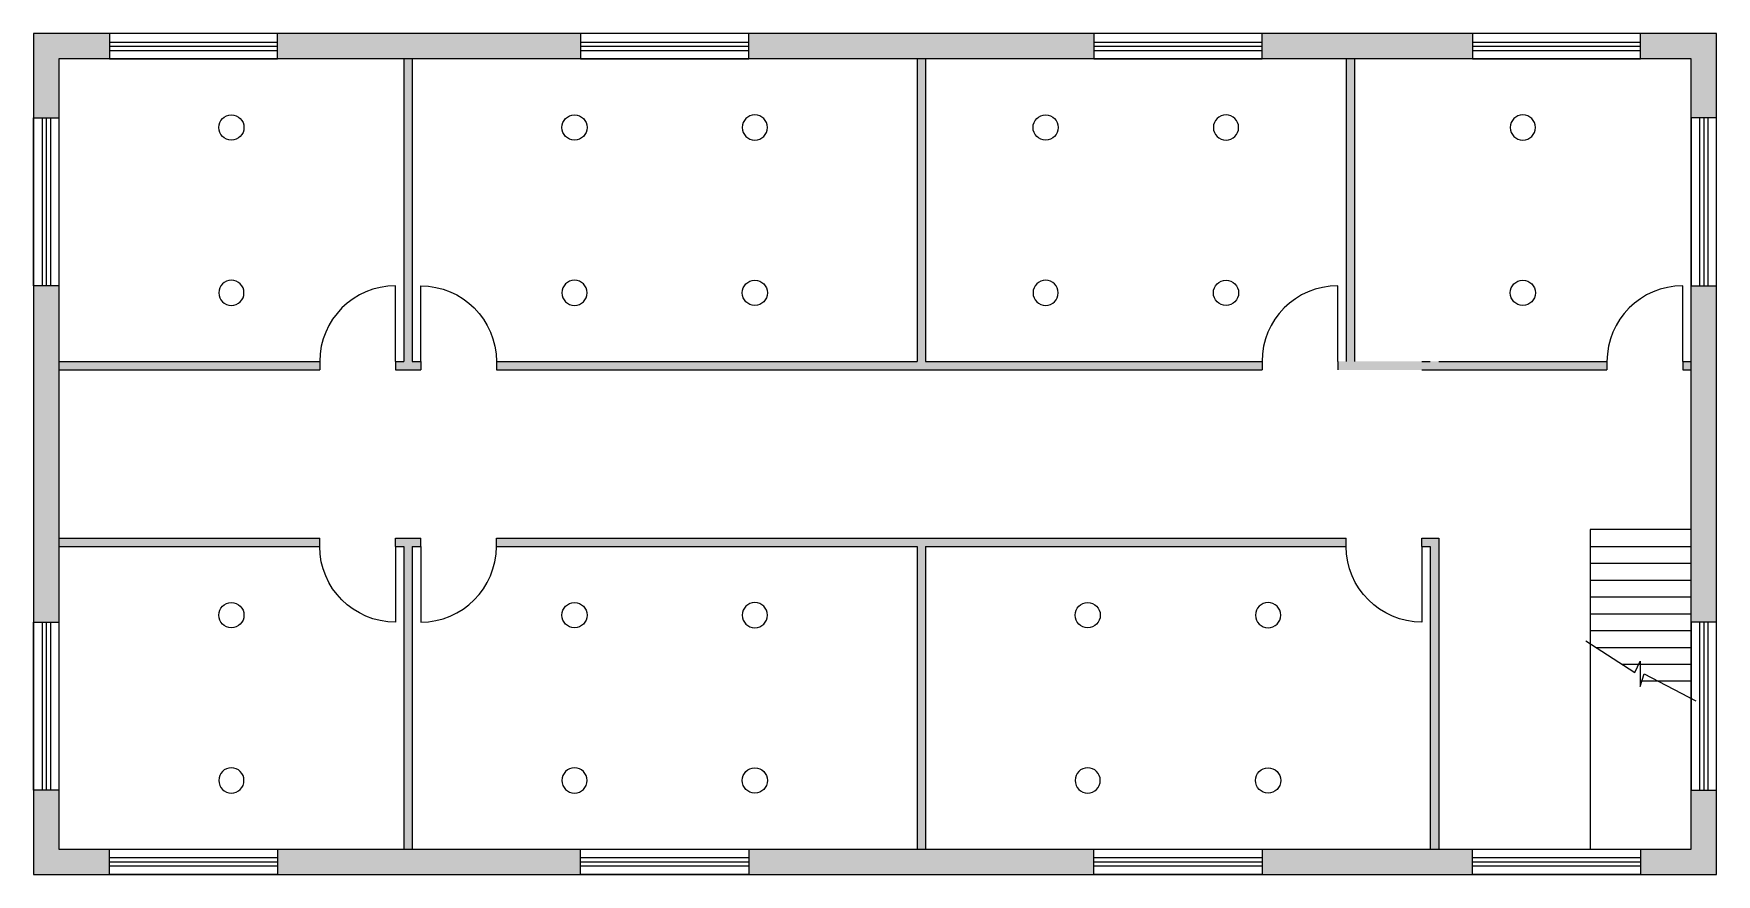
# Model space of a CAD drawing. Header units: millimetres. Extents: x 3060 to 23060, y 2050 to 12050.
import ezdxf

# ---------------------------------------------------------------- set-up
doc = ezdxf.new("R2010")
doc.units = ezdxf.units.MM
doc.header["$MEASUREMENT"] = 0
for name, color, linetype in [('Doors', 160, 'Continuous'), ('ExternalWalls', 7, 'Continuous'), ('Hatch', 7, 'Continuous'), ('InternalWalls', 7, 'Continuous'), ('Lighting', 20, 'Continuous'), ('Windows', 96, 'Continuous')]:
    doc.layers.add(name, color=color, linetype=linetype)

# ---------------------------------------------------------------- blocks, each defined once
blk = doc.blocks.new('Door')
for points in [[(0, 100), (0, 1000)], [(-900, 100), (-900, 0)], [(0, 100), (0, 0)]]:
    blk.add_lwpolyline(points)
blk.add_arc((0, 100), 900, 90, 180)
blk = doc.blocks.new('Window')
blk.add_lwpolyline([(0, -300), (2000, -300), (2000, 0), (0, 0)], close=True)
for points in [[(0, -100), (2000, -100)], [(0, -150), (2000, -150)], [(0, -200), (2000, -200)]]:
    blk.add_lwpolyline(points)
blk = doc.blocks.new('300DIALight')
at = {"layer": 'Lighting'}
blk.add_circle((0, 0), 150, dxfattribs=at)

msp = doc.modelspace()

# ---------------------------------------------------------------- hatches: boundary and pattern name
at = {"layer": 'Hatch'}
h = msp.add_hatch(color=252, dxfattribs=at)
h.dxf.hatch_style = 1
h.paths.add_polyline_path([(9560, 12050), (5960, 12050), (5960, 11750), (9560, 11750)])
h.paths.add_polyline_path([(15660, 12050), (11560, 12050), (11560, 11750), (15660, 11750)])
h.paths.add_polyline_path([(20160, 12050), (17660, 12050), (17660, 11750), (20160, 11750)])
h.paths.add_polyline_path([(20160, 2350), (17660, 2350), (17660, 2050), (20160, 2050)])
h.paths.add_polyline_path([(15660, 2350), (11560, 2350), (11560, 2050), (15660, 2050)])
h.paths.add_polyline_path([(9560, 2350), (5960, 2350), (5960, 2050), (9560, 2050)])
h.paths.add_polyline_path([(3060, 11050), (3360, 11050), (3360, 11750), (3960, 11750), (3960, 12050), (3060, 12050)])
h.paths.add_polyline_path([(3360, 3050), (3060, 3050), (3060, 2050), (3960, 2050), (3960, 2350), (3360, 2350)])
h.paths.add_polyline_path([(3060, 5050), (3360, 5050), (3360, 9050), (3060, 9050)])
h.paths.add_polyline_path([(22760, 5050), (23060, 5050), (23060, 7950), (22760, 7950)])
h.paths.add_polyline_path([(23060, 3050), (22760, 3050), (22760, 2350), (22160, 2350), (22160, 2050), (23060, 2050)])
h.paths.add_polyline_path([(22760, 11050), (23060, 11050), (23060, 12050), (22160, 12050), (22160, 11750), (22760, 11750)])
h.paths.add_polyline_path([(23060, 9050), (22760, 9050), (22760, 7950), (23060, 7950)])
h = msp.add_hatch(color=253, dxfattribs=at)
h.dxf.hatch_style = 1
h.paths.add_polyline_path([(6460, 8150), (3360, 8150), (3360, 8050), (6460, 8050)])
h.paths.add_polyline_path([(7660, 8150), (7560, 8150), (7560, 11750), (7460, 11750), (7460, 8150), (7360, 8150), (7360, 8050), (7660, 8050)])
h.paths.add_polyline_path([(6460, 6050), (3360, 6050), (3360, 5950), (6460, 5950)])
h.paths.add_polyline_path([(7660, 6050), (7360, 6050), (7360, 5950), (7460, 5950), (7460, 2350), (7560, 2350), (7560, 5950), (7660, 5950)])
h.paths.add_polyline_path([(18660, 6050), (8560, 6050), (8560, 5950), (13560, 5950), (13560, 2350), (13660, 2350), (13660, 5950), (18660, 5950)])
h.paths.add_polyline_path([(17660, 8150), (13660, 8150), (13660, 11750), (13560, 11750), (13560, 8150), (8560, 8150), (8560, 8050), (17660, 8050)])
h.paths.add_polyline_path([(21760, 8150), (18760, 8150), (18760, 11750), (18660, 11750), (18660, 8150), (18560, 8150), (18560, 8050), (21760, 8050)])
h.paths.add_polyline_path([(19760, 6050), (19560, 6050), (19560, 5950), (19660, 5950), (19660, 2350), (19760, 2350)])
h.paths.add_polyline_path([(22760, 8150), (22660, 8150), (22660, 8050), (22760, 8050)])

# ---------------------------------------------------------------- linework, layer by layer
for points in [[(22760, 4141), (22760, 6150), (21560, 6150), (21560, 4792)], [(21560, 5950), (22760, 5950)], [(21560, 5750), (22760, 5750)], [(21560, 5550), (22760, 5550)], [(21560, 5350), (22760, 5350)], [(21560, 5150), (22760, 5150)], [(21508, 4826), (22091, 4452), (22153, 4586), (22153, 4285), (22204, 4433), (22815, 4113)], [(21560, 4950), (22760, 4950)], [(21560, 4792), (21560, 2350)], [(21627, 4750), (22760, 4750)], [(21939, 4550), (22760, 4550)], [(22153, 4350), (22760, 4350)], [(22744, 4150), (22760, 4150)]]:
    msp.add_lwpolyline(points)
at = {"layer": 'ExternalWalls'}
for points in [[(23060, 7950), (23060, 12050), (3060, 12050), (3060, 2050), (23060, 2050), (23060, 7950)], [(22760, 7950), (22760, 11750), (3360, 11750), (3360, 2350), (22760, 2350), (22760, 7950)]]:
    msp.add_lwpolyline(points, dxfattribs=at)
at = {"layer": 'InternalWalls'}
for points in [[(7460, 11750), (7460, 8150)], [(7560, 11750), (7560, 8150)], [(13560, 11750), (13560, 8150)], [(13660, 11750), (13660, 8150)], [(18660, 11750), (18660, 8150)], [(18760, 11750), (18760, 8150)], [(3360, 8150), (6460, 8150)], [(3360, 8050), (6460, 8050)], [(7360, 8150), (7460, 8150)], [(7360, 8050), (7660, 8050)], [(7560, 8150), (7660, 8150)], [(8560, 8150), (13560, 8150)], [(8560, 8050), (17660, 8050)], [(13660, 8150), (17660, 8150)], [(19560, 8150), (19660, 8150)], [(19560, 8050), (21760, 8050)], [(19760, 8150), (21760, 8150)], [(22660, 8150), (22760, 8150)], [(22660, 8050), (22760, 8050)], [(3360, 6050), (6460, 6050)], [(7360, 6050), (7660, 6050)], [(8560, 6050), (18660, 6050)], [(19560, 6050), (19760, 6050), (19760, 2350)], [(3360, 5950), (6460, 5950)], [(7360, 5950), (7460, 5950)], [(7460, 5950), (7460, 2350)], [(7560, 5950), (7560, 2350)], [(7560, 5950), (7660, 5950)], [(8560, 5950), (13560, 5950)], [(13560, 5950), (13560, 2350)], [(13660, 5950), (13660, 2350)], [(13660, 5950), (18660, 5950)], [(19560, 5950), (19660, 5950)], [(19660, 5950), (19660, 2350)]]:
    msp.add_lwpolyline(points, dxfattribs=at)

# ---------------------------------------------------------------- block references
at = {"layer": 'Doors'}
for p in [(7360, 8050), (18560, 8050), (22660, 8050)]:
    msp.add_blockref('Door', p, dxfattribs=at)
at = {"layer": 'Doors', "xscale": -1}
msp.add_blockref('Door', (7660, 8050), dxfattribs=at)
at = {"layer": 'Doors', "xscale": -1, "rotation": 180}
for p in [(7360, 6050), (19560, 6050)]:
    msp.add_blockref('Door', p, dxfattribs=at)
at = {"layer": 'Doors', "rotation": 180}
msp.add_blockref('Door', (7660, 6050), dxfattribs=at)
at = {"layer": 'Lighting'}
for p in [(5410, 10933), (9488, 10933), (15088, 10933), (5410, 5133), (9488, 5133), (15588, 5133)]:
    msp.add_blockref('300DIALight', p, dxfattribs=at)
at = {"layer": 'Lighting', "xscale": -1}
for p in [(11632, 10933), (17232, 10933), (20760, 10933), (11632, 5133), (17732, 5133)]:
    msp.add_blockref('300DIALight', p, dxfattribs=at)
at = {"layer": 'Lighting', "xscale": -1, "rotation": 180}
for p in [(5410, 8967), (9488, 8967), (15088, 8967), (5410, 3167), (9488, 3167), (15588, 3167)]:
    msp.add_blockref('300DIALight', p, dxfattribs=at)
at = {"layer": 'Lighting', "rotation": 180}
for p in [(11632, 8967), (17232, 8967), (20760, 8967), (11632, 3167), (17732, 3167)]:
    msp.add_blockref('300DIALight', p, dxfattribs=at)
at = {"layer": 'Windows'}
for p in [(3960, 12050), (9560, 12050), (15660, 12050), (20160, 12050)]:
    msp.add_blockref('Window', p, dxfattribs=at)
at = {"layer": 'Windows', "xscale": -1}
for p, rotation in [((3060, 11050), 90), ((3060, 5050), 90), ((3960, 2050), 180), ((9560, 2050), 180), ((15660, 2050), 180), ((20160, 2050), 180)]:
    msp.add_blockref('Window', p, dxfattribs=dict(at, rotation=rotation))
at = {"layer": 'Windows', "rotation": 270}
for p in [(23060, 11050), (23060, 5050)]:
    msp.add_blockref('Window', p, dxfattribs=at)

doc.saveas('drawing.dxf')
